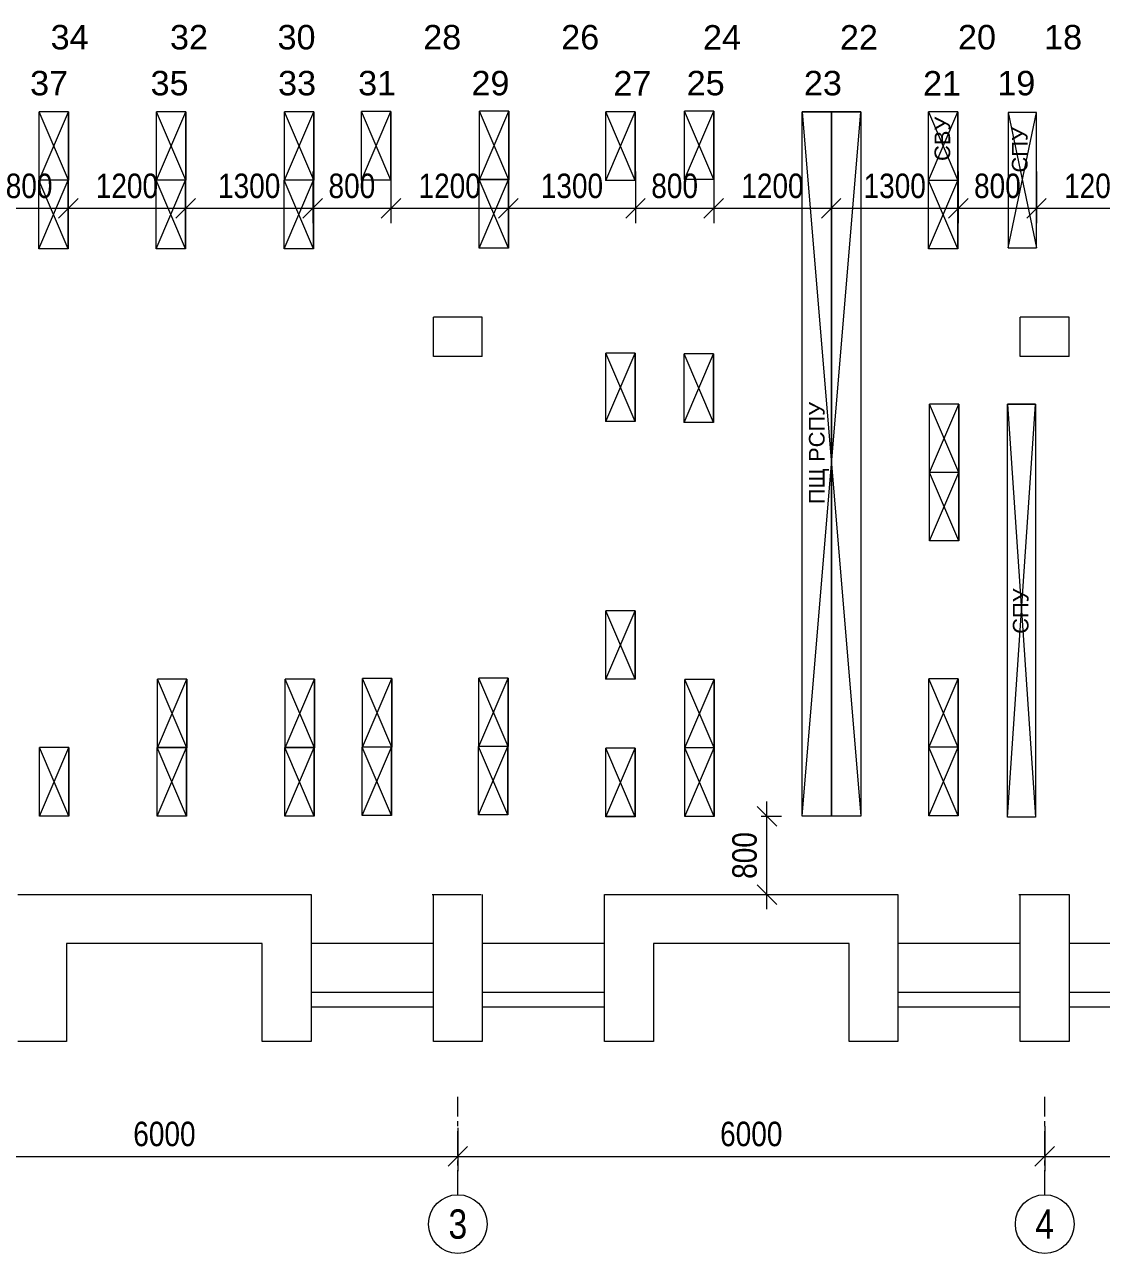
# Model space of a CAD drawing. Header units: millimetres. Extents: x 590645 to 681088, y -6155083 to -122880.
# Drawn here: x 650744 to 661754, y -171549 to -158992 of the extents above; entities that cross this region are included whole.
import ezdxf
from ezdxf.enums import TextEntityAlignment as Align

# ---------------------------------------------------------------- set-up
doc = ezdxf.new("R2010")
doc.units = ezdxf.units.MM
doc.linetypes.add('осеваяX2', pattern=[4, 2.5, -0.5, 0.5, -0.5])
for name, color, linetype, lineweight in [('оборудование', 7, 'Continuous', 60), ('Размеры план', 5, 'Continuous', 5), ('Стены', 250, 'Continuous', 20)]:
    doc.layers.add(name, color=color, linetype=linetype, lineweight=lineweight)
doc.layers.add('Оси здания', color=6, linetype='Continuous')
doc.styles.add('17_Standard 2.5', font='ARIALN.TTF', dxfattribs={"height": 250})
doc.styles.add('Arial Cyr', font='arial.ttf')
doc.styles.get("Standard").update_dxf_attribs({"font": 'ARIALN.TTF', "height": 3})
doc.dimstyles.get("Standard").update_dxf_attribs({"dimtxt": 2.5, "dimasz": 2, "dimexe": 1.5, "dimexo": 3, "dimgap": 1, "dimtad": 1, "dimtoh": 1, "dimdec": 0, "dimrnd": 1, "dimzin": 0, "dimdsep": 46, "dimtxsty": '17_Standard 2.5', "dimblk": 'OBLIQUE', "dimcen": 2, "dimdle": 1.5, "dimclrd": 5, "dimclre": 5, "dimclrt": 5, "dimadec": 0, "dimazin": 0, "dimtfac": 1, "dimtdec": 0, "dimtofl": 0, "dimtmove": 0, "dimatfit": 3, "dimldrblk": 'OBLIQUE', "dimfxl": 1, "dimtolj": 1, "dimtzin": 0, "dimlwd": 5, "dimlwe": 5, "dimarcsym": 0})

# ---------------------------------------------------------------- blocks, each defined once
blk = doc.blocks.new('*U65')
at = {"layer": 'Оси здания', "linetype": 'осеваяX2', "lineweight": 5}
blk.add_line((0, -10), (0, 0), dxfattribs=at)
at = {"layer": 'Оси здания', "lineweight": 5}
blk.add_circle((0, -13), 3, dxfattribs=at)
at = {"layer": 'Оси здания', "linetype": 'ByBlock', "lineweight": 5}
blk.add_attdef('ОСЬ', text='', height=3, rotation=360, dxfattribs=at).set_placement((0, -13), align=Align.MIDDLE_CENTER)
blk = doc.blocks.new('_Oblique')
at = {"color": 0, "linetype": 'ByBlock', "lineweight": -2}
blk.add_line((-0.5, -0.5), (0.5, 0.5), dxfattribs=at)
blk = doc.blocks.new('*D438')
at = {"layer": 'Defpoints', "color": 0, "transparency": 16777216}
for p in [(655173.572558, -169966.313389), (661173.572558, -169983.192885), (661173.572558, -170558.000436)]:
    blk.add_point(p, dxfattribs=at)
at = {"layer": 'Стены', "color": 5, "linetype": 'Continuous', "lineweight": 5, "transparency": 16777216}
for p, q in [((655173.572558, -170266.313389), (655173.572558, -170708.000436)), ((661173.572558, -170283.192885), (661173.572558, -170708.000436)), ((655023.572558, -170558.000436), (661323.572558, -170558.000436))]:
    blk.add_line(p, q, dxfattribs=at)
at = {"layer": 'Стены', "color": 5, "lineweight": 5, "transparency": 16777216, "xscale": 200, "yscale": 200, "zscale": 200, "rotation": 180}
blk.add_blockref('_Oblique', (655173.572558, -170558.000436), dxfattribs=at)
at = {"layer": 'Стены', "color": 5, "lineweight": 5, "transparency": 16777216, "xscale": 200, "yscale": 200, "zscale": 200}
blk.add_blockref('_Oblique', (661173.572558, -170558.000436), dxfattribs=at)
at = {"layer": 'Стены', "color": 5, "linetype": 'Continuous', "lineweight": 20, "transparency": 16777216, "insert": (658173.572558, -170330.372808), "char_height": 250, "attachment_point": 5, "style": '17_Standard 2.5'}
blk.add_mtext('\\A1;6000', dxfattribs=at)
blk = doc.blocks.new('*D439')
at = {"layer": 'Defpoints', "color": 0, "transparency": 16777216}
for p in [(661173.572558, -169949.433894), (667173.572558, -169966.313389), (667173.572558, -170558.000436)]:
    blk.add_point(p, dxfattribs=at)
at = {"layer": 'Стены', "color": 5, "linetype": 'Continuous', "lineweight": 5, "transparency": 16777216}
for p, q in [((661173.572558, -170249.433894), (661173.572558, -170708.000436)), ((667173.572558, -170266.313389), (667173.572558, -170708.000436)), ((661023.572558, -170558.000436), (667323.572558, -170558.000436))]:
    blk.add_line(p, q, dxfattribs=at)
at = {"layer": 'Стены', "color": 5, "lineweight": 5, "transparency": 16777216, "xscale": 200, "yscale": 200, "zscale": 200, "rotation": 180}
blk.add_blockref('_Oblique', (661173.572558, -170558.000436), dxfattribs=at)
at = {"layer": 'Стены', "color": 5, "lineweight": 5, "transparency": 16777216, "xscale": 200, "yscale": 200, "zscale": 200}
blk.add_blockref('_Oblique', (667173.572558, -170558.000436), dxfattribs=at)
at = {"layer": 'Стены', "color": 5, "linetype": 'Continuous', "lineweight": 20, "transparency": 16777216, "insert": (664173.572558, -170330.372808), "char_height": 250, "attachment_point": 5, "style": '17_Standard 2.5'}
blk.add_mtext('\\A1;6000', dxfattribs=at)
blk = doc.blocks.new('*D442')
at = {"layer": 'Defpoints', "color": 0, "transparency": 16777216}
for p in [(649173.572558, -169966.313389), (655173.572558, -169983.192885), (655173.572558, -170558.000436)]:
    blk.add_point(p, dxfattribs=at)
at = {"layer": 'Стены', "color": 5, "linetype": 'Continuous', "lineweight": 5, "transparency": 16777216}
for p, q in [((649173.572558, -170266.313389), (649173.572558, -170708.000436)), ((655173.572558, -170283.192885), (655173.572558, -170708.000436)), ((649023.572558, -170558.000436), (655323.572558, -170558.000436))]:
    blk.add_line(p, q, dxfattribs=at)
at = {"layer": 'Стены', "color": 5, "lineweight": 5, "transparency": 16777216, "xscale": 200, "yscale": 200, "zscale": 200, "rotation": 180}
blk.add_blockref('_Oblique', (649173.572558, -170558.000436), dxfattribs=at)
at = {"layer": 'Стены', "color": 5, "lineweight": 5, "transparency": 16777216, "xscale": 200, "yscale": 200, "zscale": 200}
blk.add_blockref('_Oblique', (655173.572558, -170558.000436), dxfattribs=at)
at = {"layer": 'Стены', "color": 5, "linetype": 'Continuous', "lineweight": 20, "transparency": 16777216, "insert": (652173.572558, -170330.372808), "char_height": 250, "attachment_point": 5, "style": '17_Standard 2.5'}
blk.add_mtext('\\A1;6000', dxfattribs=at)
blk = doc.blocks.new('*D473')
at = {"layer": 'Defpoints', "color": 0, "transparency": 16777216}
for p in [(657974, -167083), (658334, -167083), (657974, -167883)]:
    blk.add_point(p, dxfattribs=at)
at = {"layer": 'Стены', "color": 5, "linetype": 'Continuous', "lineweight": 5, "ltscale": 100, "transparency": 16777216}
for p, q in [((658334, -168033), (658334, -166933)), ((658274, -167083), (658484, -167083)), ((658274, -167883), (658484, -167883))]:
    blk.add_line(p, q, dxfattribs=at)
at = {"layer": 'Стены', "color": 5, "lineweight": 5, "transparency": 16777216, "xscale": 200, "yscale": 200, "zscale": 200}
for p, rotation in [((658334, -167083), 90), ((658334, -167883), 270)]:
    blk.add_blockref('_Oblique', p, dxfattribs=dict(at, rotation=rotation))
at = {"layer": 'Стены', "color": 5, "linetype": 'Continuous', "lineweight": 20, "transparency": 16777216, "insert": (658106, -167483), "char_height": 250, "attachment_point": 5, "rotation": 90, "style": '17_Standard 2.5'}
blk.add_mtext('\\A1;800', dxfattribs=at)
blk = doc.blocks.new('*D474')
at = {"layer": 'Defpoints', "color": 0, "linetype": 'Continuous', "lineweight": 20, "transparency": 16777216}
for p in [(660290, -160193), (661090, -160193), (661090, -160870)]:
    blk.add_point(p, dxfattribs=at)
at = {"layer": 'Стены', "color": 5, "linetype": 'Continuous', "lineweight": 5, "transparency": 16777216}
for p, q in [((660290, -160493), (660290, -161020)), ((661090, -160493), (661090, -161020)), ((660140, -160870), (661240, -160870))]:
    blk.add_line(p, q, dxfattribs=at)
at = {"layer": 'Стены', "color": 5, "linetype": 'Continuous', "lineweight": 5, "transparency": 16777216, "xscale": 200, "yscale": 200, "zscale": 200, "rotation": 180}
blk.add_blockref('_Oblique', (660290, -160870), dxfattribs=at)
at = {"layer": 'Стены', "color": 5, "linetype": 'Continuous', "lineweight": 5, "transparency": 16777216, "xscale": 200, "yscale": 200, "zscale": 200}
blk.add_blockref('_Oblique', (661090, -160870), dxfattribs=at)
at = {"layer": 'Стены', "color": 5, "linetype": 'Continuous', "lineweight": 20, "transparency": 16777216, "insert": (660690, -160642), "char_height": 250, "attachment_point": 5, "style": '17_Standard 2.5'}
blk.add_mtext('\\A1;800', dxfattribs=at)
blk = doc.blocks.new('*D475')
at = {"layer": 'Defpoints', "color": 0, "linetype": 'Continuous', "lineweight": 20, "transparency": 16777216}
for p in [(661090, -160193), (662290, -160193), (662290, -160870)]:
    blk.add_point(p, dxfattribs=at)
at = {"layer": 'Стены', "color": 5, "linetype": 'Continuous', "lineweight": 5, "transparency": 16777216}
for p, q in [((661090, -160493), (661090, -161020)), ((662290, -160493), (662290, -161020)), ((660940, -160870), (662440, -160870))]:
    blk.add_line(p, q, dxfattribs=at)
at = {"layer": 'Стены', "color": 5, "linetype": 'Continuous', "lineweight": 5, "transparency": 16777216, "xscale": 200, "yscale": 200, "zscale": 200, "rotation": 180}
blk.add_blockref('_Oblique', (661090, -160870), dxfattribs=at)
at = {"layer": 'Стены', "color": 5, "linetype": 'Continuous', "lineweight": 5, "transparency": 16777216, "xscale": 200, "yscale": 200, "zscale": 200}
blk.add_blockref('_Oblique', (662290, -160870), dxfattribs=at)
at = {"layer": 'Стены', "color": 5, "linetype": 'Continuous', "lineweight": 20, "transparency": 16777216, "insert": (661690, -160642), "char_height": 250, "attachment_point": 5, "style": '17_Standard 2.5'}
blk.add_mtext('\\A1;1200', dxfattribs=at)
blk = doc.blocks.new('*D484')
at = {"layer": 'Defpoints', "color": 0, "linetype": 'Continuous', "lineweight": 20, "transparency": 16777216}
for p in [(656990, -160193), (657790, -160193), (657790, -160870)]:
    blk.add_point(p, dxfattribs=at)
at = {"layer": 'Стены', "color": 5, "linetype": 'Continuous', "lineweight": 5, "transparency": 16777216}
for p, q in [((656990, -160493), (656990, -161020)), ((657790, -160493), (657790, -161020)), ((656840, -160870), (657940, -160870))]:
    blk.add_line(p, q, dxfattribs=at)
at = {"layer": 'Стены', "color": 5, "linetype": 'Continuous', "lineweight": 5, "transparency": 16777216, "xscale": 200, "yscale": 200, "zscale": 200, "rotation": 180}
blk.add_blockref('_Oblique', (656990, -160870), dxfattribs=at)
at = {"layer": 'Стены', "color": 5, "linetype": 'Continuous', "lineweight": 5, "transparency": 16777216, "xscale": 200, "yscale": 200, "zscale": 200}
blk.add_blockref('_Oblique', (657790, -160870), dxfattribs=at)
at = {"layer": 'Стены', "color": 5, "linetype": 'Continuous', "lineweight": 20, "transparency": 16777216, "insert": (657390, -160642), "char_height": 250, "attachment_point": 5, "style": '17_Standard 2.5'}
blk.add_mtext('\\A1;800', dxfattribs=at)
blk = doc.blocks.new('*D485')
at = {"layer": 'Defpoints', "color": 0, "linetype": 'Continuous', "lineweight": 20, "transparency": 16777216}
for p in [(657790, -160193), (658990, -160193), (658990, -160870)]:
    blk.add_point(p, dxfattribs=at)
at = {"layer": 'Стены', "color": 5, "linetype": 'Continuous', "lineweight": 5, "transparency": 16777216}
for p, q in [((657790, -160493), (657790, -161020)), ((658990, -160493), (658990, -161020)), ((657640, -160870), (659140, -160870))]:
    blk.add_line(p, q, dxfattribs=at)
at = {"layer": 'Стены', "color": 5, "linetype": 'Continuous', "lineweight": 5, "transparency": 16777216, "xscale": 200, "yscale": 200, "zscale": 200, "rotation": 180}
blk.add_blockref('_Oblique', (657790, -160870), dxfattribs=at)
at = {"layer": 'Стены', "color": 5, "linetype": 'Continuous', "lineweight": 5, "transparency": 16777216, "xscale": 200, "yscale": 200, "zscale": 200}
blk.add_blockref('_Oblique', (658990, -160870), dxfattribs=at)
at = {"layer": 'Стены', "color": 5, "linetype": 'Continuous', "lineweight": 20, "transparency": 16777216, "insert": (658390, -160642), "char_height": 250, "attachment_point": 5, "style": '17_Standard 2.5'}
blk.add_mtext('\\A1;1200', dxfattribs=at)
blk = doc.blocks.new('*D486')
at = {"layer": 'Defpoints', "color": 0, "linetype": 'Continuous', "lineweight": 20, "transparency": 16777216}
for p in [(658990, -160193), (660290, -160193), (660290, -160870)]:
    blk.add_point(p, dxfattribs=at)
at = {"layer": 'Стены', "color": 5, "linetype": 'Continuous', "lineweight": 5, "transparency": 16777216}
for p, q in [((658990, -160493), (658990, -161020)), ((660290, -160493), (660290, -161020)), ((658840, -160870), (660440, -160870))]:
    blk.add_line(p, q, dxfattribs=at)
at = {"layer": 'Стены', "color": 5, "linetype": 'Continuous', "lineweight": 5, "transparency": 16777216, "xscale": 200, "yscale": 200, "zscale": 200, "rotation": 180}
blk.add_blockref('_Oblique', (658990, -160870), dxfattribs=at)
at = {"layer": 'Стены', "color": 5, "linetype": 'Continuous', "lineweight": 5, "transparency": 16777216, "xscale": 200, "yscale": 200, "zscale": 200}
blk.add_blockref('_Oblique', (660290, -160870), dxfattribs=at)
at = {"layer": 'Стены', "color": 5, "linetype": 'Continuous', "lineweight": 20, "transparency": 16777216, "insert": (659640, -160642), "char_height": 250, "attachment_point": 5, "style": '17_Standard 2.5'}
blk.add_mtext('\\A1;1300', dxfattribs=at)
blk = doc.blocks.new('*D487')
at = {"layer": 'Defpoints', "color": 0, "linetype": 'Continuous', "lineweight": 20, "transparency": 16777216}
for p in [(653690, -160193), (654490, -160193), (654490, -160870)]:
    blk.add_point(p, dxfattribs=at)
at = {"layer": 'Стены', "color": 5, "linetype": 'Continuous', "lineweight": 5, "transparency": 16777216}
for p, q in [((653690, -160493), (653690, -161020)), ((654490, -160493), (654490, -161020)), ((653540, -160870), (654640, -160870))]:
    blk.add_line(p, q, dxfattribs=at)
at = {"layer": 'Стены', "color": 5, "linetype": 'Continuous', "lineweight": 5, "transparency": 16777216, "xscale": 200, "yscale": 200, "zscale": 200, "rotation": 180}
blk.add_blockref('_Oblique', (653690, -160870), dxfattribs=at)
at = {"layer": 'Стены', "color": 5, "linetype": 'Continuous', "lineweight": 5, "transparency": 16777216, "xscale": 200, "yscale": 200, "zscale": 200}
blk.add_blockref('_Oblique', (654490, -160870), dxfattribs=at)
at = {"layer": 'Стены', "color": 5, "linetype": 'Continuous', "lineweight": 20, "transparency": 16777216, "insert": (654090, -160642), "char_height": 250, "attachment_point": 5, "style": '17_Standard 2.5'}
blk.add_mtext('\\A1;800', dxfattribs=at)
blk = doc.blocks.new('*D488')
at = {"layer": 'Defpoints', "color": 0, "linetype": 'Continuous', "lineweight": 20, "transparency": 16777216}
for p in [(654490, -160193), (655690, -160193), (655690, -160870)]:
    blk.add_point(p, dxfattribs=at)
at = {"layer": 'Стены', "color": 5, "linetype": 'Continuous', "lineweight": 5, "transparency": 16777216}
for p, q in [((654490, -160493), (654490, -161020)), ((655690, -160493), (655690, -161020)), ((654340, -160870), (655840, -160870))]:
    blk.add_line(p, q, dxfattribs=at)
at = {"layer": 'Стены', "color": 5, "linetype": 'Continuous', "lineweight": 5, "transparency": 16777216, "xscale": 200, "yscale": 200, "zscale": 200, "rotation": 180}
blk.add_blockref('_Oblique', (654490, -160870), dxfattribs=at)
at = {"layer": 'Стены', "color": 5, "linetype": 'Continuous', "lineweight": 5, "transparency": 16777216, "xscale": 200, "yscale": 200, "zscale": 200}
blk.add_blockref('_Oblique', (655690, -160870), dxfattribs=at)
at = {"layer": 'Стены', "color": 5, "linetype": 'Continuous', "lineweight": 20, "transparency": 16777216, "insert": (655090, -160642), "char_height": 250, "attachment_point": 5, "style": '17_Standard 2.5'}
blk.add_mtext('\\A1;1200', dxfattribs=at)
blk = doc.blocks.new('*D489')
at = {"layer": 'Defpoints', "color": 0, "linetype": 'Continuous', "lineweight": 20, "transparency": 16777216}
for p in [(655690, -160193), (656990, -160193), (656990, -160870)]:
    blk.add_point(p, dxfattribs=at)
at = {"layer": 'Стены', "color": 5, "linetype": 'Continuous', "lineweight": 5, "transparency": 16777216}
for p, q in [((655690, -160493), (655690, -161020)), ((656990, -160493), (656990, -161020)), ((655540, -160870), (657140, -160870))]:
    blk.add_line(p, q, dxfattribs=at)
at = {"layer": 'Стены', "color": 5, "linetype": 'Continuous', "lineweight": 5, "transparency": 16777216, "xscale": 200, "yscale": 200, "zscale": 200, "rotation": 180}
blk.add_blockref('_Oblique', (655690, -160870), dxfattribs=at)
at = {"layer": 'Стены', "color": 5, "linetype": 'Continuous', "lineweight": 5, "transparency": 16777216, "xscale": 200, "yscale": 200, "zscale": 200}
blk.add_blockref('_Oblique', (656990, -160870), dxfattribs=at)
at = {"layer": 'Стены', "color": 5, "linetype": 'Continuous', "lineweight": 20, "transparency": 16777216, "insert": (656340, -160642), "char_height": 250, "attachment_point": 5, "style": '17_Standard 2.5'}
blk.add_mtext('\\A1;1300', dxfattribs=at)
blk = doc.blocks.new('*D490')
at = {"layer": 'Defpoints', "color": 0, "linetype": 'Continuous', "lineweight": 20, "transparency": 16777216}
for p in [(650390, -160193), (651190, -160193), (651190, -160870)]:
    blk.add_point(p, dxfattribs=at)
at = {"layer": 'Стены', "color": 5, "linetype": 'Continuous', "lineweight": 5, "transparency": 16777216}
for p, q in [((650390, -160493), (650390, -161020)), ((651190, -160493), (651190, -161020)), ((650240, -160870), (651340, -160870))]:
    blk.add_line(p, q, dxfattribs=at)
at = {"layer": 'Стены', "color": 5, "linetype": 'Continuous', "lineweight": 5, "transparency": 16777216, "xscale": 200, "yscale": 200, "zscale": 200, "rotation": 180}
blk.add_blockref('_Oblique', (650390, -160870), dxfattribs=at)
at = {"layer": 'Стены', "color": 5, "linetype": 'Continuous', "lineweight": 5, "transparency": 16777216, "xscale": 200, "yscale": 200, "zscale": 200}
blk.add_blockref('_Oblique', (651190, -160870), dxfattribs=at)
at = {"layer": 'Стены', "color": 5, "linetype": 'Continuous', "lineweight": 20, "transparency": 16777216, "insert": (650790, -160642), "char_height": 250, "attachment_point": 5, "style": '17_Standard 2.5'}
blk.add_mtext('\\A1;800', dxfattribs=at)
blk = doc.blocks.new('*D491')
at = {"layer": 'Defpoints', "color": 0, "linetype": 'Continuous', "lineweight": 20, "transparency": 16777216}
for p in [(651190, -160193), (652390, -160193), (652390, -160870)]:
    blk.add_point(p, dxfattribs=at)
at = {"layer": 'Стены', "color": 5, "linetype": 'Continuous', "lineweight": 5, "transparency": 16777216}
for p, q in [((651190, -160493), (651190, -161020)), ((652390, -160493), (652390, -161020)), ((651040, -160870), (652540, -160870))]:
    blk.add_line(p, q, dxfattribs=at)
at = {"layer": 'Стены', "color": 5, "linetype": 'Continuous', "lineweight": 5, "transparency": 16777216, "xscale": 200, "yscale": 200, "zscale": 200, "rotation": 180}
blk.add_blockref('_Oblique', (651190, -160870), dxfattribs=at)
at = {"layer": 'Стены', "color": 5, "linetype": 'Continuous', "lineweight": 5, "transparency": 16777216, "xscale": 200, "yscale": 200, "zscale": 200}
blk.add_blockref('_Oblique', (652390, -160870), dxfattribs=at)
at = {"layer": 'Стены', "color": 5, "linetype": 'Continuous', "lineweight": 20, "transparency": 16777216, "insert": (651790, -160642), "char_height": 250, "attachment_point": 5, "style": '17_Standard 2.5'}
blk.add_mtext('\\A1;1200', dxfattribs=at)
blk = doc.blocks.new('*D492')
at = {"layer": 'Defpoints', "color": 0, "linetype": 'Continuous', "lineweight": 20, "transparency": 16777216}
for p in [(652390, -160193), (653690, -160193), (653690, -160870)]:
    blk.add_point(p, dxfattribs=at)
at = {"layer": 'Стены', "color": 5, "linetype": 'Continuous', "lineweight": 5, "transparency": 16777216}
for p, q in [((652390, -160493), (652390, -161020)), ((653690, -160493), (653690, -161020)), ((652240, -160870), (653840, -160870))]:
    blk.add_line(p, q, dxfattribs=at)
at = {"layer": 'Стены', "color": 5, "linetype": 'Continuous', "lineweight": 5, "transparency": 16777216, "xscale": 200, "yscale": 200, "zscale": 200, "rotation": 180}
blk.add_blockref('_Oblique', (652390, -160870), dxfattribs=at)
at = {"layer": 'Стены', "color": 5, "linetype": 'Continuous', "lineweight": 5, "transparency": 16777216, "xscale": 200, "yscale": 200, "zscale": 200}
blk.add_blockref('_Oblique', (653690, -160870), dxfattribs=at)
at = {"layer": 'Стены', "color": 5, "linetype": 'Continuous', "lineweight": 20, "transparency": 16777216, "insert": (653040, -160642), "char_height": 250, "attachment_point": 5, "style": '17_Standard 2.5'}
blk.add_mtext('\\A1;1300', dxfattribs=at)

msp = doc.modelspace()

# ---------------------------------------------------------------- linework, layer by layer
at = {"layer": 'оборудование', "linetype": 'Continuous', "lineweight": 20}
for p, q in [((650891.6, -160583.9), (651191.6, -159883.9)), ((651191.6, -160583.9), (650891.6, -159883.9)), ((651191.6, -159883.9), (651191.6, -160583.9)), ((652091.8, -160583.9), (652391.8, -159883.9)), ((652391.8, -160583.9), (652091.8, -159883.9)), ((652391.8, -159883.9), (652391.8, -160583.9)), ((653400.2, -160583.9), (653700.2, -159883.9)), ((653700.2, -160583.9), (653400.2, -159883.9)), ((653700.2, -159883.9), (653700.2, -160583.9)), ((654189, -160582), (654489, -159882)), ((654489, -160582), (654189, -159882)), ((654489, -159882), (654489, -160582)), ((655394.1, -160577.6), (655694.1, -159877.6)), ((655694.1, -160577.6), (655394.1, -159877.6)), ((655694.1, -159877.6), (655694.1, -160577.6)), ((656687, -160585), (656987, -159885)), ((656987, -160585), (656687, -159885)), ((656987, -159885), (656987, -160585)), ((657491.9, -160576), (657791.9, -159876)), ((657791.9, -160576), (657491.9, -159876)), ((657791.9, -159876), (657791.9, -160576)), ((658693.6, -167082.6), (659293.6, -159882.6)), ((659293.6, -159882.6), (658693.6, -159882.6)), ((658693.6, -159882.6), (659293.6, -167082.6)), ((660284.1, -159885.2), (659984.1, -159885.2)), ((659984.1, -159885.2), (660284.1, -160584.7)), ((659984.6, -160584.7), (660284.1, -159885.2)), ((660284.1, -159885.2), (660284.1, -160585.2)), ((660801.7, -161275.1), (661090.3, -159890.9)), ((661090.3, -159890.9), (660801.7, -159890.9)), ((660801.7, -159890.9), (661090.3, -161275.1)), ((650888.2, -161283), (651188.2, -160583)), ((651188.2, -161283), (650888.2, -160583)), ((651188.2, -160583), (651188.2, -161283)), ((652088.4, -161283), (652388.4, -160583)), ((652388.4, -161283), (652088.4, -160583)), ((652388.4, -160583), (652388.4, -161283)), ((653396.8, -161283), (653696.8, -160583)), ((653696.8, -161283), (653396.8, -160583)), ((653696.8, -160583), (653696.8, -161283)), ((655390.7, -161276.7), (655690.7, -160576.7)), ((655690.7, -161276.7), (655390.7, -160576.7)), ((655690.7, -160576.7), (655690.7, -161276.7)), ((659984.6, -161284.7), (660284.6, -160584.7)), ((660284.6, -161284.7), (659984.6, -160584.7)), ((660284.6, -160584.7), (660284.6, -161284.7)), ((656686.9, -163049.6), (656986.9, -162349.6)), ((656986.9, -163049.6), (656686.9, -162349.6)), ((656986.9, -162349.6), (656986.9, -163049.6)), ((657489, -163058.6), (657789, -162358.6)), ((657789, -163058.6), (657489, -162358.6)), ((657789, -162358.6), (657789, -163058.6)), ((659995, -163569.7), (660295, -162869.7)), ((660295, -163569.7), (659995, -162869.7)), ((660295, -162869.7), (660295, -163569.7)), ((660792.1, -167090.4), (661080.6, -162870.7)), ((661080.6, -162870.7), (660792.1, -162870.7)), ((660792.1, -162870.7), (661080.6, -167090.4)), ((659995.5, -164269.1), (660295.5, -163569.1)), ((660295.5, -164269.1), (659995.5, -163569.1)), ((660295.5, -163569.1), (660295.5, -164269.1)), ((656686.8, -165681.9), (656986.8, -164981.9)), ((656986.8, -165681.9), (656686.8, -164981.9)), ((656986.8, -164981.9), (656986.8, -165681.9)), ((652101.9, -166381.8), (652401.9, -165681.8)), ((652401.9, -166381.8), (652101.9, -165681.8)), ((652401.9, -165681.8), (652401.9, -166381.8)), ((653407.9, -166381.8), (653707.9, -165681.8)), ((653707.9, -166381.8), (653407.9, -165681.8)), ((653707.9, -165681.8), (653707.9, -166381.8)), ((654199.2, -166376.2), (654499.2, -165676.2)), ((654499.2, -166376.2), (654199.2, -165676.2)), ((654499.2, -165676.2), (654499.2, -166376.2)), ((655389.1, -166369.7), (655689.1, -165669.7)), ((655689.1, -166369.7), (655389.1, -165669.7)), ((655689.1, -165669.7), (655689.1, -166369.7)), ((657493.4, -166384.4), (657793.4, -165684.4)), ((657793.4, -166384.4), (657493.4, -165684.4)), ((657793.4, -165684.4), (657793.4, -166384.4)), ((659989, -166378), (660289, -165678)), ((660289, -166378), (659989, -165678)), ((660289, -165678), (660289, -166378)), ((654195.8, -167075.3), (654495.8, -166375.3)), ((654495.8, -167075.3), (654195.8, -166375.3)), ((654495.8, -166375.3), (654495.8, -167075.3)), ((655385.7, -167068.8), (655685.7, -166368.8)), ((655685.7, -167068.8), (655385.7, -166368.8)), ((655685.7, -166368.8), (655685.7, -167068.8)), ((659989.5, -167077.5), (660289.5, -166377.5)), ((660289.5, -167077.5), (659989.5, -166377.5)), ((660289.5, -166377.5), (660289.5, -167077.5)), ((650896.2, -167080.9), (651196.2, -166380.9)), ((651196.2, -167080.9), (650896.2, -166380.9)), ((651196.2, -166380.9), (651196.2, -167080.9)), ((652098.5, -167080.9), (652398.5, -166380.9)), ((652398.5, -167080.9), (652098.5, -166380.9)), ((652398.5, -166380.9), (652398.5, -167080.9)), ((653404.5, -167080.9), (653704.5, -166380.9)), ((653704.5, -167080.9), (653404.5, -166380.9)), ((653704.5, -166380.9), (653704.5, -167080.9)), ((656686.8, -167086.9), (656986.8, -166386.9)), ((656986.8, -167086.9), (656686.8, -166386.9)), ((656986.8, -166386.9), (656986.8, -167086.9)), ((657493.9, -167083.9), (657793.9, -166383.9)), ((657793.9, -167083.9), (657493.9, -166383.9)), ((657793.9, -166383.9), (657793.9, -167083.9))]:
    msp.add_line(p, q, dxfattribs=at)
for points in [[(658693.6, -159882.6), (658993.6, -159882.6), (658993.6, -167082.6), (658693.6, -167082.6)], [(658993.6, -159882.6), (659293.6, -159882.6), (659293.6, -167082.6), (658993.6, -167082.6)], [(661090.3, -159890.9), (660801.7, -159890.9), (660801.7, -161275.1), (661090.3, -161275.1)], [(661080.6, -167090.4), (660792.1, -167090.4), (660792.1, -162870.7), (661080.6, -162870.7)]]:
    msp.add_lwpolyline(points, close=True, dxfattribs=at)
at = {"layer": 'Размеры план', "color": 0, "linetype": 'Continuous', "lineweight": 20}
for p, q in [((651191.6, -159883.9), (650891.6, -159883.9)), ((650891.6, -160583.9), (650891.6, -159883.9)), ((651191.6, -160583.9), (651191.6, -159883.9)), ((652391.8, -159883.9), (652091.8, -159883.9)), ((652091.8, -160583.9), (652091.8, -159883.9)), ((652391.8, -160583.9), (652391.8, -159883.9)), ((653700.2, -159883.9), (653400.2, -159883.9)), ((653400.2, -160583.9), (653400.2, -159883.9)), ((653700.2, -160583.9), (653700.2, -159883.9)), ((654489, -159882), (654189, -159882)), ((654189, -160582), (654189, -159882)), ((654489, -160582), (654489, -159882)), ((655694.1, -159877.6), (655394.1, -159877.6)), ((655394.1, -160577.6), (655394.1, -159877.6)), ((655694.1, -160577.6), (655694.1, -159877.6)), ((656987, -159885), (656687, -159885)), ((656687, -160585), (656687, -159885)), ((656987, -160585), (656987, -159885)), ((657791.9, -159876), (657491.9, -159876)), ((657491.9, -160576), (657491.9, -159876)), ((657791.9, -160576), (657791.9, -159876)), ((660284.1, -159885.2), (659984.1, -159885.2)), ((659984.1, -160585.2), (659984.1, -159885.2)), ((660284.1, -160585.2), (660284.1, -159885.2)), ((651188.2, -160583), (650888.2, -160583)), ((650888.2, -161283), (650888.2, -160583)), ((651191.6, -160583.9), (650891.6, -160583.9)), ((651188.2, -161283), (651188.2, -160583)), ((652388.4, -160583), (652088.4, -160583)), ((652088.4, -161283), (652088.4, -160583)), ((652391.8, -160583.9), (652091.8, -160583.9)), ((652388.4, -161283), (652388.4, -160583)), ((653696.8, -160583), (653396.8, -160583)), ((653396.8, -161283), (653396.8, -160583)), ((653700.2, -160583.9), (653400.2, -160583.9)), ((653696.8, -161283), (653696.8, -160583)), ((654489, -160582), (654189, -160582)), ((655690.7, -160576.7), (655390.7, -160576.7)), ((655390.7, -161276.7), (655390.7, -160576.7)), ((655694.1, -160577.6), (655394.1, -160577.6)), ((655690.7, -161276.7), (655690.7, -160576.7)), ((656983.7, -160584.1), (656683.7, -160584.1)), ((656987, -160585), (656687, -160585)), ((657788.5, -160575.1), (657488.5, -160575.1)), ((657791.9, -160576), (657491.9, -160576)), ((660284.6, -160584.7), (659984.6, -160584.7)), ((659984.6, -161284.7), (659984.6, -160584.7)), ((660284.6, -161284.7), (660284.6, -160584.7)), ((651188.2, -161283), (650888.2, -161283)), ((652388.4, -161283), (652088.4, -161283)), ((653696.8, -161283), (653396.8, -161283)), ((655690.7, -161276.7), (655390.7, -161276.7)), ((660284.6, -161284.7), (659984.6, -161284.7)), ((656986.9, -162349.6), (656686.9, -162349.6)), ((656686.9, -163049.6), (656686.9, -162349.6)), ((656986.9, -163049.6), (656986.9, -162349.6)), ((657789, -162358.6), (657489, -162358.6)), ((657489, -163058.6), (657489, -162358.6)), ((657789, -163058.6), (657789, -162358.6)), ((660295, -162869.7), (659995, -162869.7)), ((659995, -163569.7), (659995, -162869.7)), ((660295, -163569.7), (660295, -162869.7)), ((656983.5, -163048.7), (656683.5, -163048.7)), ((656986.9, -163049.6), (656686.9, -163049.6)), ((657785.6, -163057.7), (657485.6, -163057.7)), ((657789, -163058.6), (657489, -163058.6)), ((660295.5, -163569.1), (659995.5, -163569.1)), ((659995.5, -164269.1), (659995.5, -163569.1)), ((660295.5, -164269.1), (660295.5, -163569.1)), ((660295.5, -164269.1), (659995.5, -164269.1)), ((656986.8, -164981.9), (656686.8, -164981.9)), ((656686.8, -165681.9), (656686.8, -164981.9)), ((656986.8, -165681.9), (656986.8, -164981.9)), ((652401.9, -165681.8), (652101.9, -165681.8)), ((652101.9, -166381.8), (652101.9, -165681.8)), ((652401.9, -166381.8), (652401.9, -165681.8)), ((653707.9, -165681.8), (653407.9, -165681.8)), ((653407.9, -166381.8), (653407.9, -165681.8)), ((653707.9, -166381.8), (653707.9, -165681.8)), ((654499.2, -165676.2), (654199.2, -165676.2)), ((654199.2, -166376.2), (654199.2, -165676.2)), ((654499.2, -166376.2), (654499.2, -165676.2)), ((655689.1, -165669.7), (655389.1, -165669.7)), ((655389.1, -166369.7), (655389.1, -165669.7)), ((655689.1, -166369.7), (655689.1, -165669.7)), ((656983.4, -165681), (656683.4, -165681)), ((656986.8, -165681.9), (656686.8, -165681.9)), ((657793.4, -165684.4), (657493.4, -165684.4)), ((657493.4, -166384.4), (657493.4, -165684.4)), ((657793.4, -166384.4), (657793.4, -165684.4)), ((660289, -165678), (659989, -165678)), ((659989, -166378), (659989, -165678)), ((660289, -166378), (660289, -165678)), ((654495.8, -166375.3), (654195.8, -166375.3)), ((654195.8, -167075.3), (654195.8, -166375.3)), ((654499.2, -166376.2), (654199.2, -166376.2)), ((654495.8, -167075.3), (654495.8, -166375.3)), ((655685.7, -166368.8), (655385.7, -166368.8)), ((655385.7, -167068.8), (655385.7, -166368.8)), ((655689.1, -166369.7), (655389.1, -166369.7)), ((655685.7, -167068.8), (655685.7, -166368.8)), ((660289.5, -166377.5), (659989.5, -166377.5)), ((659989.5, -167077.5), (659989.5, -166377.5)), ((660289.5, -167077.5), (660289.5, -166377.5)), ((651196.2, -166380.9), (650896.2, -166380.9)), ((650896.2, -167080.9), (650896.2, -166380.9)), ((651196.2, -167080.9), (651196.2, -166380.9)), ((652398.5, -166380.9), (652098.5, -166380.9)), ((652098.5, -167080.9), (652098.5, -166380.9)), ((652401.9, -166381.8), (652101.9, -166381.8)), ((652398.5, -167080.9), (652398.5, -166380.9)), ((653704.5, -166380.9), (653404.5, -166380.9)), ((653404.5, -167080.9), (653404.5, -166380.9)), ((653707.9, -166381.8), (653407.9, -166381.8)), ((653704.5, -167080.9), (653704.5, -166380.9)), ((656986.8, -166386.9), (656686.8, -166386.9)), ((656686.8, -167086.9), (656686.8, -166386.9)), ((656986.8, -167086.9), (656986.8, -166386.9)), ((657793.9, -166383.9), (657493.9, -166383.9)), ((657493.9, -167083.9), (657493.9, -166383.9)), ((657793.9, -167083.9), (657793.9, -166383.9)), ((651196.2, -167080.9), (650896.2, -167080.9)), ((652398.5, -167080.9), (652098.5, -167080.9)), ((653704.5, -167080.9), (653404.5, -167080.9)), ((654495.8, -167075.3), (654195.8, -167075.3)), ((655685.7, -167068.8), (655385.7, -167068.8)), ((656983.4, -167086.1), (656683.4, -167086.1)), ((656986.8, -167086.9), (656686.8, -167086.9)), ((657793.9, -167083.9), (657493.9, -167083.9)), ((660289.5, -167077.5), (659989.5, -167077.5))]:
    msp.add_line(p, q, dxfattribs=at)
at = {"layer": 'Стены', "color": 0, "linetype": 'Continuous', "lineweight": 20, "ltscale": 100}
for p, q in [((655423.6, -161982.6), (654923.6, -161982.6)), ((654923.6, -162382.6), (654923.6, -161982.6)), ((655423.6, -162382.6), (655423.6, -161982.6)), ((661423.6, -161982.6), (660923.6, -161982.6)), ((660923.6, -162382.6), (660923.6, -161982.6)), ((661423.6, -162382.6), (661423.6, -161982.6)), ((655423.6, -162382.6), (654923.6, -162382.6)), ((661423.6, -162382.6), (660923.6, -162382.6)), ((650673.6, -167882.6), (653673.6, -167882.6)), ((653673.6, -167882.6), (653673.6, -169382.6)), ((654910.6, -167882.6), (655410.6, -167882.6)), ((654923.6, -169382.6), (654923.6, -167882.6)), ((655423.6, -167882.6), (655423.6, -169382.6)), ((656673.6, -169382.6), (656673.6, -167882.6)), ((656673.6, -167882.6), (659673.6, -167882.6)), ((659673.6, -167882.6), (659673.6, -169382.6)), ((660910.6, -167882.6), (661410.6, -167882.6)), ((660923.6, -169382.6), (660923.6, -167882.6)), ((660923.6, -167882.6), (661423.6, -167882.6)), ((660923.6, -169382.6), (660923.6, -167882.6)), ((661423.6, -167882.6), (661423.6, -169382.6)), ((653173.6, -168382.6), (651173.6, -168382.6)), ((651173.6, -168382.6), (651173.6, -169382.6)), ((652223.6, -168382.6), (651173.6, -168382.6)), ((653173.6, -169382.6), (653173.6, -168382.6)), ((654923.6, -168382.6), (653673.6, -168382.6)), ((656673.6, -168382.6), (655423.6, -168382.6)), ((659173.6, -168382.6), (657173.6, -168382.6)), ((657173.6, -168382.6), (657173.6, -169382.6)), ((658223.6, -168382.6), (657173.6, -168382.6)), ((659173.6, -169382.6), (659173.6, -168382.6)), ((660923.6, -168382.6), (659673.6, -168382.6)), ((662673.6, -168382.6), (661423.6, -168382.6)), ((654923.6, -168882.6), (653673.6, -168882.6)), ((656673.6, -168882.6), (655423.6, -168882.6)), ((660923.6, -168882.6), (659673.6, -168882.6)), ((662673.6, -168882.6), (661423.6, -168882.6)), ((654923.6, -169032.6), (653673.6, -169032.6)), ((656673.6, -169032.6), (655423.6, -169032.6)), ((660923.6, -169032.6), (659673.6, -169032.6)), ((662673.6, -169032.6), (661423.6, -169032.6)), ((651173.6, -169382.6), (650673.6, -169382.6)), ((653673.6, -169382.6), (653173.6, -169382.6)), ((655423.6, -169382.6), (654923.6, -169382.6)), ((657173.6, -169382.6), (656673.6, -169382.6)), ((659673.6, -169382.6), (659173.6, -169382.6)), ((661423.6, -169382.6), (660923.6, -169382.6)), ((661423.6, -169382.6), (660923.6, -169382.6))]:
    msp.add_line(p, q, dxfattribs=at)

# ---------------------------------------------------------------- block references
at = {"layer": 'Размеры план', "linetype": 'ByBlock', "lineweight": 5, "xscale": 100, "yscale": 100, "zscale": 100}
for p, values in [((655173.6, -169949.4), {'ОСЬ': '3'}), ((661173.6, -169949.4), {'ОСЬ': '4'})]:
    msp.add_blockref('*U65', p, dxfattribs=at).add_auto_attribs(values)

# ---------------------------------------------------------------- texts
at = {"layer": 'Стены', "color": 0, "linetype": 'Continuous', "lineweight": 20, "char_height": 250, "attachment_point": 5, "style": 'Arial Cyr'}
for s, insert, width in [('34', (651204.4, -159122.9), 573.081), ('32', (652424.8, -159122.9), 573.081), ('30', (653524.4, -159122.9), 573.081), ('28', (655013.7, -159122.9), 573.081), ('26', (656424.4, -159122.9), 573.081), ('24', (657874.4, -159122.9), 573.081), ('22', (659274.4, -159122.9), 573.081), ('20', (660481.3, -159122.9), 573.081), ('18', (661361.6, -159122.9), 573.081), ('37', (650994.4, -159592.3), 573.081), ('35', (652226.2, -159592.3), 573.081), ('33', (653529.8, -159592.3), 573.081), ('31', (654348.5, -159592.3), 573.081), ('29', (655506.9, -159592.3), 662.359), ('27', (656958.3, -159592.3), 573.081), ('25', (657707.4, -159592.3), 573.081), ('23', (658905.8, -159592.3), 573.081), ('21', (660124.3, -159592.3), 573.081), ('19', (660883.3, -159592.3), 573.081)]:
    msp.add_mtext(s, dxfattribs=dict(at, insert=insert, width=width))
at = {"layer": 'Стены', "color": 0, "linetype": 'Continuous', "lineweight": 20, "char_height": 160, "width": 1235.359, "attachment_point": 5, "rotation": 90, "style": 'Arial Cyr'}
for s, insert in [('{\\fArial|b0|i0|c204|p34;СВУ}', (660128.4, -160160.1)), ('{\\fArial|b0|i0|c204|p34;СПУ}', (660919.4, -160272.4)), ('{\\fArial|b0|i0|c204|p34;ПЩ РСПУ}', (658866.3, -163371.2)), ('{\\fArial|b0|i0|c204|p34;СПУ}', (660929, -164986.2))]:
    msp.add_mtext(s, dxfattribs=dict(at, insert=insert))

# ---------------------------------------------------------------- dimensions: what is measured, and where the dimension line sits
at = {"layer": 'Стены', "color": 0, "linetype": 'Continuous', "lineweight": 20}
for base, p1, p2, picture, middle in [((651189.6, -160870.1), (650389.6, -160193.5), (651189.6, -160193.5), '*D490', (650789.6, -160642.4)), ((652389.6, -160870.1), (651189.6, -160193.5), (652389.6, -160193.5), '*D491', (651789.6, -160642.4)), ((653689.6, -160870.1), (652389.6, -160193.5), (653689.6, -160193.5), '*D492', (653039.6, -160642.4)), ((654489.6, -160870.1), (653689.6, -160193.5), (654489.6, -160193.5), '*D487', (654089.6, -160642.4)), ((655689.6, -160870.1), (654489.6, -160193.5), (655689.6, -160193.5), '*D488', (655089.6, -160642.4)), ((656989.6, -160870.1), (655689.6, -160193.5), (656989.6, -160193.5), '*D489', (656339.6, -160642.4)), ((657789.6, -160870.1), (656989.6, -160193.5), (657789.6, -160193.5), '*D484', (657389.6, -160642.4)), ((658989.6, -160870.1), (657789.6, -160193.5), (658989.6, -160193.5), '*D485', (658389.6, -160642.4)), ((660289.6, -160870), (658989.6, -160193.5), (660289.6, -160193.5), '*D486', (659639.6, -160642.4)), ((661089.6, -160870.1), (660289.6, -160193.5), (661089.6, -160193.5), '*D474', (660689.6, -160642.4)), ((662289.6, -160870.1), (661089.6, -160193.5), (662289.6, -160193.5), '*D475', (661689.6, -160642.4)), ((655173.6, -170558), (649173.6, -169966.3), (655173.6, -169983.2), '*D442', (652173.6, -170330.4)), ((661173.6, -170558), (655173.6, -169966.3), (661173.6, -169983.2), '*D438', (658173.6, -170330.4)), ((667173.6, -170558), (661173.6, -169949.4), (667173.6, -169966.3), '*D439', (664173.6, -170330.4))]:
    dim = msp.add_linear_dim(base=base, p1=p1, p2=p2, dimstyle='Standard', override={"dimscale": 100}, dxfattribs=at)
    dim.commit()
    dim.dimension.update_dxf_attribs({"geometry": picture, "text_midpoint": middle})
at = {"layer": 'Стены', "color": 0, "linetype": 'Continuous', "lineweight": 20, "ltscale": 100}
dim = msp.add_linear_dim(base=(658334, -167082.6), p1=(657973.6, -167882.6), p2=(657973.6, -167082.6), angle=270, dimstyle='Standard', override={"dimscale": 100}, dxfattribs=at)
dim.commit()
dim.dimension.update_dxf_attribs({"geometry": '*D473', "text_midpoint": (658106.4, -167482.6)})

doc.saveas('drawing.dxf')
